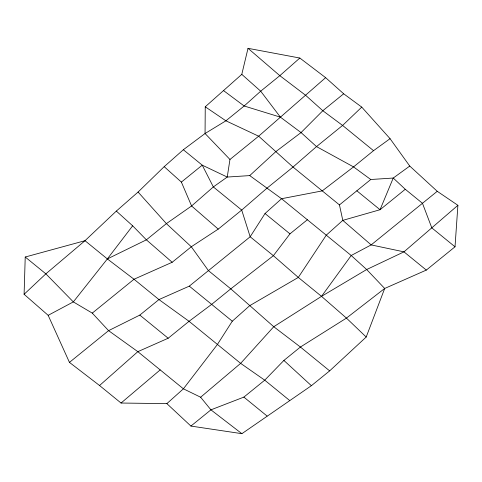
<?xml version="1.0" encoding="UTF-8"?>
<svg xmlns="http://www.w3.org/2000/svg" width="482" height="482" viewBox="0 0 482 482"><rect width="100%" height="100%" fill="white"/><g stroke="black" fill="none" stroke-linecap="round" stroke-linejoin="round"><path stroke-width="0.72" d="M299.834 58.039L248.019 48.321L241.789 74.355L205.248 106.793L205.061 133.514L229.956 159.47L227.239 177.057L213.339 186.932L191.589 205.977L166.392 223.618L146.389 239.837L107.353 258.924L73.33 301.901L48.164 315.324L24.1 294.291L25.227 257.02L84.995 240.699L116.331 211.086L138.081 192.047L164.193 166.664L183.335 149.739L205.061 133.514L225.901 120.807L244.163 105.992L260.696 91.182L279.825 75.668L299.834 58.039L325.633 77.662L343.678 93.791L361.747 107.106L390.058 138.677L409.754 166.055L437.246 191.3L457.9 205.308L455.02 246.802L426.323 270.083L384.69 288.465L346.444 318.096L300.413 347.04L283.892 360.44L264.732 380.178L243.868 397.108L210.923 409.845L190.92 426.07L166.868 403.627L121.048 403.036L99.551 385.516L69.45 362.386L48.164 315.324M190.92 426.07L241.88 433.68L311.384 385.69L329.646 370.875L366.2 337.032L384.69 288.465L366.669 269.528L351.203 255.502L281.56 198.717L249.73 175.593L227.239 177.057L202.247 165.163L183.335 149.739M390.058 138.677L373.544 150.673L353.547 166.899L322.253 190.884L281.56 198.717L265.028 213.526L250.17 236.77L189.299 286.139L158.946 299.575L139.816 315.095L108.583 330.646L69.45 362.386M455.02 246.802L431.806 227.878L422.467 203.29L405.272 189.269L380.051 209.724L342.798 220.364L326.266 235.174L298.304 277.433L249.688 305.678L232.288 321.193L217.43 344.437L183.401 388.817L166.868 403.627M25.227 257.02L45.856 273.842L73.33 301.901L92.273 313.107L108.583 330.646L137.834 351.667L183.401 388.817L200.633 397.216L240.645 363.362L273.752 326.718L321.518 296.358L351.203 255.502L371.164 244.904L437.246 191.3M307.353 219.75L289.965 233.854L273.384 255.695L230.788 288.851L211.652 304.371L189.058 321.301L168.188 338.231L137.834 351.667L99.551 385.516M289.67 400.506L264.732 380.178L240.645 363.362L189.058 321.301L158.946 299.575L134.014 279.247L107.353 258.924L132.658 225.811L116.331 211.086M361.747 107.106L342.594 125.434L316.511 146.594L293.02 167.049L266.938 188.209L241.711 210.068L218.232 229.113L191.306 246.76L172.176 262.274L134.014 279.247L92.273 313.107M24.1 294.291L45.856 273.842L84.995 240.699L107.353 258.924M249.73 175.593L275.837 151.619L301.045 132.574L322.813 110.721L343.678 93.791M325.633 77.662L258.653 136.195L229.956 159.47M457.9 205.308L403.97 251.857L366.669 269.528L321.518 296.358L298.304 277.433L273.384 255.695L250.17 236.77L241.711 210.068L213.339 186.932L202.247 165.163L181.377 182.094L191.589 205.977L218.232 229.113M121.048 403.036L160.187 369.893M426.323 270.083L403.97 251.857L371.164 244.904L342.798 220.364L339.449 204.904L370.754 179.509L393.24 178.045L409.754 166.055M370.754 179.509L353.547 166.899L316.511 146.594L301.045 132.574L280.397 117.156L244.163 105.992L223.515 90.574M205.248 106.793L225.901 120.807L258.653 136.195L293.02 167.049L339.449 204.904M241.88 433.68L210.923 409.845L200.633 397.216M373.544 150.673L342.594 125.434L322.813 110.721L305.624 95.291L279.825 75.668L248.019 48.321M356.837 190.794L380.051 209.724L393.24 178.045L405.272 189.269M265.028 213.526L289.965 233.854M329.646 370.875L300.413 347.04L273.752 326.718L230.788 288.851L208.429 270.625L191.306 246.76L166.392 223.618L138.081 192.047M189.299 286.139L232.288 321.193M243.868 397.108L267.076 416.032M139.816 315.095L168.188 338.231M321.518 296.358L346.444 318.096L366.2 337.032M172.176 262.274L146.389 239.837L132.658 225.811M241.789 74.355L260.696 91.182L280.397 117.156M164.193 166.664L181.377 182.094M283.892 360.44L311.384 385.69"/></g></svg>
